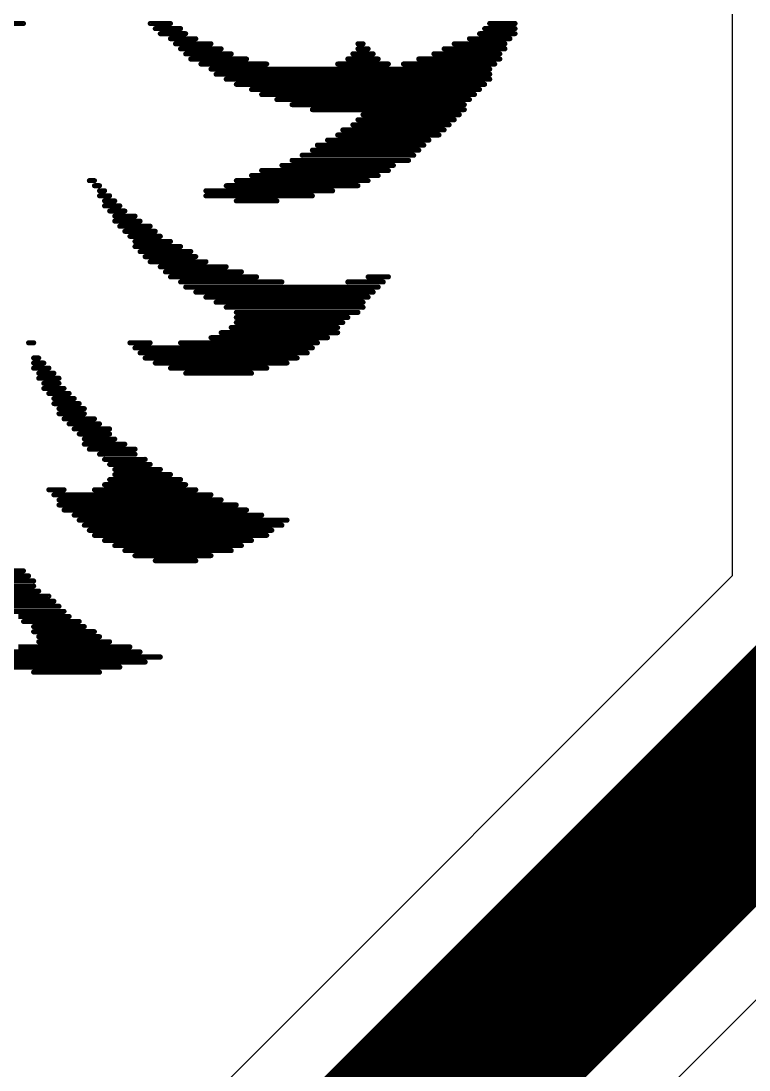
# Model space of a CAD drawing. Header units: millimetres. Extents: x 0.26 to 7.33, y 1.06 to 4.59.
# Drawn here: x 1.8731 to 1.9659, y 2.2683 to 2.4021 of the extents above; entities that cross this region are included whole.
import ezdxf

# ---------------------------------------------------------------- set-up
doc = ezdxf.new("R2010")
doc.units = ezdxf.units.MM
doc.header["$MEASUREMENT"] = 0
doc.layers.add('TopLayer', color=1, linetype='Continuous')
doc.layers.add('TopOverlay', color=2, linetype='Continuous')

msp = doc.modelspace()

# ---------------------------------------------------------------- linework, layer by layer
at = {"layer": 'TopLayer'}
for p, q in [((1.9638, 2.54163), (1.9638, 2.33137)), ((1.9638, 2.33137), (1.86889, 2.23646)), ((1.90337, 2.21381), (1.99828, 2.30872))]:
    msp.add_line(p, q, dxfattribs=at)
at = {"layer": 'TopLayer', "const_width": 0.02362}
msp.add_lwpolyline([(1.88317, 2.22217), (1.984, 2.323)], dxfattribs=at)
at = {"layer": 'TopOverlay', "const_width": 0.000647}
for points in [[(1.86692, 2.40181), (1.87338, 2.40181)], [(1.88954, 2.40181), (1.89213, 2.40181)], [(1.93285, 2.40181), (1.93609, 2.40181)], [(1.89019, 2.40116), (1.89342, 2.40116)], [(1.89084, 2.40051), (1.89407, 2.40051)], [(1.93156, 2.40051), (1.93609, 2.40051)], [(1.93221, 2.40116), (1.93609, 2.40116)], [(1.89213, 2.39987), (1.89536, 2.39987)], [(1.89278, 2.39922), (1.8973, 2.39922)], [(1.91605, 2.39922), (1.91669, 2.39922)], [(1.92833, 2.39922), (1.93479, 2.39922)], [(1.93027, 2.39987), (1.93544, 2.39987)], [(1.89342, 2.39858), (1.89859, 2.39858)], [(1.89407, 2.39793), (1.89989, 2.39793)], [(1.9154, 2.39793), (1.91799, 2.39793)], [(1.91605, 2.39858), (1.91734, 2.39858)], [(1.92574, 2.39793), (1.93415, 2.39793)], [(1.92704, 2.39858), (1.93479, 2.39858)], [(1.89471, 2.39728), (1.90183, 2.39728)], [(1.89601, 2.39664), (1.90441, 2.39664)], [(1.91346, 2.39664), (1.91993, 2.39664)], [(1.91475, 2.39728), (1.91863, 2.39728)], [(1.92187, 2.39664), (1.9335, 2.39664)], [(1.9238, 2.39728), (1.93415, 2.39728)], [(1.8973, 2.39599), (1.93285, 2.39599)], [(1.89795, 2.39534), (1.93285, 2.39534)], [(1.89924, 2.3947), (1.93285, 2.3947)], [(1.90053, 2.39405), (1.93221, 2.39405)], [(1.90247, 2.3934), (1.93156, 2.3934)], [(1.90376, 2.39276), (1.93092, 2.39276)], [(1.9057, 2.39211), (1.93027, 2.39211)], [(1.90764, 2.39146), (1.92962, 2.39146)], [(1.91023, 2.39082), (1.92962, 2.39082)], [(1.91669, 2.39017), (1.92898, 2.39017)], [(1.9154, 2.38888), (1.92768, 2.38888)], [(1.91605, 2.38953), (1.92833, 2.38953)], [(1.91217, 2.38694), (1.9251, 2.38694)], [(1.91346, 2.38759), (1.92639, 2.38759)], [(1.91411, 2.38823), (1.92704, 2.38823)], [(1.91023, 2.38565), (1.9238, 2.38565)], [(1.91088, 2.38629), (1.92445, 2.38629)], [(1.90764, 2.38435), (1.92251, 2.38435)], [(1.90894, 2.385), (1.92316, 2.385)], [(1.90376, 2.38306), (1.91993, 2.38306)], [(1.90635, 2.38371), (1.92057, 2.38371)], [(1.88179, 2.38177), (1.88243, 2.38177)], [(1.90053, 2.38177), (1.91734, 2.38177)], [(1.90247, 2.38241), (1.91863, 2.38241)], [(1.88243, 2.38112), (1.88308, 2.38112)], [(1.88308, 2.38047), (1.88372, 2.38047)], [(1.89665, 2.38047), (1.91281, 2.38047)], [(1.89924, 2.38112), (1.91605, 2.38112)], [(1.88308, 2.37983), (1.88437, 2.37983)], [(1.88372, 2.37918), (1.88502, 2.37918)], [(1.89665, 2.37983), (1.91023, 2.37983)], [(1.90053, 2.37918), (1.9057, 2.37918)], [(1.88372, 2.37854), (1.88566, 2.37854)], [(1.88437, 2.37789), (1.88631, 2.37789)], [(1.88502, 2.37724), (1.8876, 2.37724)], [(1.88502, 2.3766), (1.88825, 2.3766)], [(1.88566, 2.37595), (1.88954, 2.37595)], [(1.88631, 2.3753), (1.89019, 2.3753)], [(1.88696, 2.37466), (1.89084, 2.37466)], [(1.8876, 2.37401), (1.89213, 2.37401)], [(1.8876, 2.37336), (1.89342, 2.37336)], [(1.88825, 2.37272), (1.89471, 2.37272)], [(1.8889, 2.37207), (1.89536, 2.37207)], [(1.88954, 2.37142), (1.89665, 2.37142)], [(1.89084, 2.37078), (1.89924, 2.37078)], [(1.89148, 2.37013), (1.90118, 2.37013)], [(1.89213, 2.36949), (1.90312, 2.36949)], [(1.89342, 2.36884), (1.90635, 2.36884)], [(1.91475, 2.36884), (1.91928, 2.36884)], [(1.91734, 2.36949), (1.91993, 2.36949)], [(1.89407, 2.36819), (1.91863, 2.36819)], [(1.89536, 2.36755), (1.91799, 2.36755)], [(1.89665, 2.3669), (1.91734, 2.3669)], [(1.89795, 2.36625), (1.91669, 2.36625)], [(1.89924, 2.36561), (1.91669, 2.36561)], [(1.90053, 2.36496), (1.91605, 2.36496)], [(1.90053, 2.36431), (1.91475, 2.36431)], [(1.89989, 2.36302), (1.91346, 2.36302)], [(1.90053, 2.36367), (1.91411, 2.36367)], [(1.8973, 2.36173), (1.91217, 2.36173)], [(1.89859, 2.36237), (1.91346, 2.36237)], [(1.87403, 2.36108), (1.87467, 2.36108)], [(1.88696, 2.36108), (1.88954, 2.36108)], [(1.8876, 2.36043), (1.91023, 2.36043)], [(1.89342, 2.36108), (1.91088, 2.36108)], [(1.87467, 2.35914), (1.87532, 2.35914)], [(1.88825, 2.35979), (1.90958, 2.35979)], [(1.8889, 2.35914), (1.90829, 2.35914)], [(1.87467, 2.3585), (1.87597, 2.3585)], [(1.87467, 2.35785), (1.87661, 2.35785)], [(1.89019, 2.3585), (1.907, 2.3585)], [(1.89213, 2.35785), (1.90441, 2.35785)], [(1.87532, 2.3572), (1.87726, 2.3572)], [(1.87532, 2.35656), (1.87791, 2.35656)], [(1.89407, 2.3572), (1.90247, 2.3572)], [(1.87597, 2.35591), (1.87791, 2.35591)], [(1.87597, 2.35526), (1.87855, 2.35526)], [(1.87661, 2.35462), (1.8792, 2.35462)], [(1.87726, 2.35397), (1.87985, 2.35397)], [(1.87726, 2.35332), (1.88049, 2.35332)], [(1.87791, 2.35268), (1.88114, 2.35268)], [(1.87791, 2.35203), (1.88114, 2.35203)], [(1.87855, 2.35138), (1.88243, 2.35138)], [(1.8792, 2.35074), (1.88308, 2.35074)], [(1.87985, 2.35009), (1.88437, 2.35009)], [(1.88049, 2.34945), (1.88437, 2.34945)], [(1.88114, 2.3488), (1.88502, 2.3488)], [(1.88114, 2.34815), (1.88631, 2.34815)], [(1.88179, 2.34751), (1.8876, 2.34751)], [(1.88308, 2.34686), (1.8876, 2.34686)], [(1.88372, 2.34621), (1.8889, 2.34621)], [(1.88437, 2.34557), (1.88954, 2.34557)], [(1.88502, 2.34492), (1.89084, 2.34492)], [(1.88502, 2.34427), (1.89213, 2.34427)], [(1.88372, 2.34298), (1.89407, 2.34298)], [(1.88437, 2.34363), (1.89342, 2.34363)], [(1.87661, 2.34233), (1.87855, 2.34233)], [(1.87726, 2.34169), (1.8973, 2.34169)], [(1.88243, 2.34233), (1.89536, 2.34233)], [(1.87791, 2.34104), (1.89859, 2.34104)], [(1.87791, 2.34039), (1.90053, 2.34039)], [(1.87855, 2.33975), (1.90183, 2.33975)], [(1.87985, 2.3391), (1.90376, 2.3391)], [(1.88049, 2.33846), (1.907, 2.33846)], [(1.88114, 2.33781), (1.90635, 2.33781)], [(1.88179, 2.33716), (1.90506, 2.33716)], [(1.88243, 2.33652), (1.90441, 2.33652)], [(1.88372, 2.33587), (1.90247, 2.33587)], [(1.88502, 2.33522), (1.90118, 2.33522)], [(1.88631, 2.33458), (1.89989, 2.33458)], [(1.8876, 2.33393), (1.8973, 2.33393)], [(1.89019, 2.33328), (1.89536, 2.33328)], [(1.8695, 2.33199), (1.87338, 2.33199)], [(1.8695, 2.33134), (1.87403, 2.33134)], [(1.8695, 2.3307), (1.87467, 2.3307)], [(1.87015, 2.33005), (1.87467, 2.33005)], [(1.8708, 2.32941), (1.87532, 2.32941)], [(1.8708, 2.32876), (1.87661, 2.32876)], [(1.87144, 2.32811), (1.87726, 2.32811)], [(1.87144, 2.32747), (1.87791, 2.32747)], [(1.87209, 2.32682), (1.87855, 2.32682)], [(1.87274, 2.32617), (1.8792, 2.32617)], [(1.87338, 2.32553), (1.88049, 2.32553)], [(1.87467, 2.32488), (1.88114, 2.32488)], [(1.87467, 2.32423), (1.88243, 2.32423)], [(1.87532, 2.32359), (1.88308, 2.32359)], [(1.87532, 2.32294), (1.88437, 2.32294)], [(1.86756, 2.32165), (1.88825, 2.32165)], [(1.87274, 2.32229), (1.88696, 2.32229)], [(1.86821, 2.321), (1.89084, 2.321)], [(1.8695, 2.32036), (1.8889, 2.32036)], [(1.87209, 2.31971), (1.88566, 2.31971)], [(1.87467, 2.31906), (1.88308, 2.31906)]]:
    msp.add_lwpolyline(points, dxfattribs=at)
at = {"layer": 'TopOverlay', "const_width": 0.000323}
for points in [[(1.87322, 2.40181, 1), (1.87354, 2.40181, 1)], [(1.88938, 2.40181, 1), (1.8897, 2.40181, 1)], [(1.89197, 2.40181, 1), (1.89229, 2.40181, 1)], [(1.93269, 2.40181, 1), (1.93302, 2.40181, 1)], [(1.93593, 2.40181, 1), (1.93625, 2.40181, 1)], [(1.89003, 2.40116, 1), (1.89035, 2.40116, 1)], [(1.89067, 2.40051, 1), (1.891, 2.40051, 1)], [(1.89326, 2.40116, 1), (1.89358, 2.40116, 1)], [(1.89391, 2.40051, 1), (1.89423, 2.40051, 1)], [(1.9314, 2.40051, 1), (1.93172, 2.40051, 1)], [(1.93205, 2.40116, 1), (1.93237, 2.40116, 1)], [(1.93593, 2.40116, 1), (1.93625, 2.40116, 1)], [(1.93593, 2.40051, 1), (1.93625, 2.40051, 1)], [(1.89197, 2.39987, 1), (1.89229, 2.39987, 1)], [(1.89261, 2.39922, 1), (1.89294, 2.39922, 1)], [(1.8952, 2.39987, 1), (1.89552, 2.39987, 1)], [(1.89714, 2.39922, 1), (1.89746, 2.39922, 1)], [(1.91589, 2.39922, 1), (1.91621, 2.39922, 1)], [(1.91653, 2.39922, 1), (1.91686, 2.39922, 1)], [(1.92817, 2.39922, 1), (1.92849, 2.39922, 1)], [(1.93011, 2.39987, 1), (1.93043, 2.39987, 1)], [(1.93463, 2.39922, 1), (1.93496, 2.39922, 1)], [(1.93528, 2.39987, 1), (1.9356, 2.39987, 1)], [(1.89326, 2.39858, 1), (1.89358, 2.39858, 1)], [(1.89391, 2.39793, 1), (1.89423, 2.39793, 1)], [(1.89843, 2.39858, 1), (1.89875, 2.39858, 1)], [(1.89972, 2.39793, 1), (1.90005, 2.39793, 1)], [(1.91524, 2.39793, 1), (1.91556, 2.39793, 1)], [(1.91589, 2.39858, 1), (1.91621, 2.39858, 1)], [(1.91718, 2.39858, 1), (1.9175, 2.39858, 1)], [(1.91782, 2.39793, 1), (1.91815, 2.39793, 1)], [(1.92558, 2.39793, 1), (1.92591, 2.39793, 1)], [(1.92688, 2.39858, 1), (1.9272, 2.39858, 1)], [(1.93399, 2.39793, 1), (1.93431, 2.39793, 1)], [(1.93463, 2.39858, 1), (1.93496, 2.39858, 1)], [(1.89455, 2.39728, 1), (1.89488, 2.39728, 1)], [(1.89585, 2.39664, 1), (1.89617, 2.39664, 1)], [(1.90166, 2.39728, 1), (1.90199, 2.39728, 1)], [(1.90425, 2.39664, 1), (1.90457, 2.39664, 1)], [(1.9133, 2.39664, 1), (1.91362, 2.39664, 1)], [(1.91459, 2.39728, 1), (1.91492, 2.39728, 1)], [(1.91847, 2.39728, 1), (1.91879, 2.39728, 1)], [(1.91976, 2.39664, 1), (1.92009, 2.39664, 1)], [(1.9217, 2.39664, 1), (1.92203, 2.39664, 1)], [(1.92364, 2.39728, 1), (1.92397, 2.39728, 1)], [(1.93334, 2.39664, 1), (1.93366, 2.39664, 1)], [(1.93399, 2.39728, 1), (1.93431, 2.39728, 1)], [(1.89714, 2.39599, 1), (1.89746, 2.39599, 1)], [(1.89779, 2.39534, 1), (1.89811, 2.39534, 1)], [(1.93269, 2.39599, 1), (1.93302, 2.39599, 1)], [(1.93269, 2.39534, 1), (1.93302, 2.39534, 1)], [(1.89908, 2.3947, 1), (1.8994, 2.3947, 1)], [(1.90037, 2.39405, 1), (1.90069, 2.39405, 1)], [(1.93205, 2.39405, 1), (1.93237, 2.39405, 1)], [(1.93269, 2.3947, 1), (1.93302, 2.3947, 1)], [(1.90231, 2.3934, 1), (1.90263, 2.3934, 1)], [(1.9036, 2.39276, 1), (1.90393, 2.39276, 1)], [(1.93075, 2.39276, 1), (1.93108, 2.39276, 1)], [(1.9314, 2.3934, 1), (1.93172, 2.3934, 1)], [(1.90554, 2.39211, 1), (1.90587, 2.39211, 1)], [(1.90748, 2.39146, 1), (1.9078, 2.39146, 1)], [(1.92946, 2.39146, 1), (1.92978, 2.39146, 1)], [(1.93011, 2.39211, 1), (1.93043, 2.39211, 1)], [(1.91007, 2.39082, 1), (1.91039, 2.39082, 1)], [(1.91653, 2.39017, 1), (1.91686, 2.39017, 1)], [(1.92881, 2.39017, 1), (1.92914, 2.39017, 1)], [(1.92946, 2.39082, 1), (1.92978, 2.39082, 1)], [(1.91524, 2.38888, 1), (1.91556, 2.38888, 1)], [(1.91589, 2.38953, 1), (1.91621, 2.38953, 1)], [(1.92752, 2.38888, 1), (1.92784, 2.38888, 1)], [(1.92817, 2.38953, 1), (1.92849, 2.38953, 1)], [(1.91201, 2.38694, 1), (1.91233, 2.38694, 1)], [(1.9133, 2.38759, 1), (1.91362, 2.38759, 1)], [(1.91395, 2.38823, 1), (1.91427, 2.38823, 1)], [(1.92494, 2.38694, 1), (1.92526, 2.38694, 1)], [(1.92623, 2.38759, 1), (1.92655, 2.38759, 1)], [(1.92688, 2.38823, 1), (1.9272, 2.38823, 1)], [(1.91007, 2.38565, 1), (1.91039, 2.38565, 1)], [(1.91071, 2.38629, 1), (1.91104, 2.38629, 1)], [(1.92364, 2.38565, 1), (1.92397, 2.38565, 1)], [(1.92429, 2.38629, 1), (1.92461, 2.38629, 1)], [(1.90748, 2.38435, 1), (1.9078, 2.38435, 1)], [(1.90877, 2.385, 1), (1.9091, 2.385, 1)], [(1.92235, 2.38435, 1), (1.92267, 2.38435, 1)], [(1.923, 2.385, 1), (1.92332, 2.385, 1)], [(1.9036, 2.38306, 1), (1.90393, 2.38306, 1)], [(1.90619, 2.38371, 1), (1.90651, 2.38371, 1)], [(1.91976, 2.38306, 1), (1.92009, 2.38306, 1)], [(1.92041, 2.38371, 1), (1.92073, 2.38371, 1)], [(1.88162, 2.38177, 1), (1.88195, 2.38177, 1)], [(1.88227, 2.38177, 1), (1.88259, 2.38177, 1)], [(1.90037, 2.38177, 1), (1.90069, 2.38177, 1)], [(1.90231, 2.38241, 1), (1.90263, 2.38241, 1)], [(1.91718, 2.38177, 1), (1.9175, 2.38177, 1)], [(1.91847, 2.38241, 1), (1.91879, 2.38241, 1)], [(1.88227, 2.38112, 1), (1.88259, 2.38112, 1)], [(1.88292, 2.38112, 1), (1.88324, 2.38112, 1)], [(1.88292, 2.38047, 1), (1.88324, 2.38047, 1)], [(1.88356, 2.38047, 1), (1.88389, 2.38047, 1)], [(1.89649, 2.38047, 1), (1.89682, 2.38047, 1)], [(1.89908, 2.38112, 1), (1.8994, 2.38112, 1)], [(1.91265, 2.38047, 1), (1.91298, 2.38047, 1)], [(1.91589, 2.38112, 1), (1.91621, 2.38112, 1)], [(1.88292, 2.37983, 1), (1.88324, 2.37983, 1)], [(1.88356, 2.37918, 1), (1.88389, 2.37918, 1)], [(1.88421, 2.37983, 1), (1.88453, 2.37983, 1)], [(1.88486, 2.37918, 1), (1.88518, 2.37918, 1)], [(1.89649, 2.37983, 1), (1.89682, 2.37983, 1)], [(1.90037, 2.37918, 1), (1.90069, 2.37918, 1)], [(1.90554, 2.37918, 1), (1.90587, 2.37918, 1)], [(1.91007, 2.37983, 1), (1.91039, 2.37983, 1)], [(1.88356, 2.37854, 1), (1.88389, 2.37854, 1)], [(1.88421, 2.37789, 1), (1.88453, 2.37789, 1)], [(1.8855, 2.37854, 1), (1.88583, 2.37854, 1)], [(1.88615, 2.37789, 1), (1.88647, 2.37789, 1)], [(1.88486, 2.37724, 1), (1.88518, 2.37724, 1)], [(1.88486, 2.3766, 1), (1.88518, 2.3766, 1)], [(1.88744, 2.37724, 1), (1.88777, 2.37724, 1)], [(1.88809, 2.3766, 1), (1.88841, 2.3766, 1)], [(1.8855, 2.37595, 1), (1.88583, 2.37595, 1)], [(1.88615, 2.3753, 1), (1.88647, 2.3753, 1)], [(1.88938, 2.37595, 1), (1.8897, 2.37595, 1)], [(1.89003, 2.3753, 1), (1.89035, 2.3753, 1)], [(1.8868, 2.37466, 1), (1.88712, 2.37466, 1)], [(1.88744, 2.37401, 1), (1.88777, 2.37401, 1)], [(1.89067, 2.37466, 1), (1.891, 2.37466, 1)], [(1.89197, 2.37401, 1), (1.89229, 2.37401, 1)], [(1.88744, 2.37336, 1), (1.88777, 2.37336, 1)], [(1.88809, 2.37272, 1), (1.88841, 2.37272, 1)], [(1.89326, 2.37336, 1), (1.89358, 2.37336, 1)], [(1.89455, 2.37272, 1), (1.89488, 2.37272, 1)], [(1.88873, 2.37207, 1), (1.88906, 2.37207, 1)], [(1.88938, 2.37142, 1), (1.8897, 2.37142, 1)], [(1.8952, 2.37207, 1), (1.89552, 2.37207, 1)], [(1.89649, 2.37142, 1), (1.89682, 2.37142, 1)], [(1.89067, 2.37078, 1), (1.891, 2.37078, 1)], [(1.89132, 2.37013, 1), (1.89164, 2.37013, 1)], [(1.89908, 2.37078, 1), (1.8994, 2.37078, 1)], [(1.90102, 2.37013, 1), (1.90134, 2.37013, 1)], [(1.89197, 2.36949, 1), (1.89229, 2.36949, 1)], [(1.89326, 2.36884, 1), (1.89358, 2.36884, 1)], [(1.90296, 2.36949, 1), (1.90328, 2.36949, 1)], [(1.90619, 2.36884, 1), (1.90651, 2.36884, 1)], [(1.91459, 2.36884, 1), (1.91492, 2.36884, 1)], [(1.91718, 2.36949, 1), (1.9175, 2.36949, 1)], [(1.91912, 2.36884, 1), (1.91944, 2.36884, 1)], [(1.91976, 2.36949, 1), (1.92009, 2.36949, 1)], [(1.89391, 2.36819, 1), (1.89423, 2.36819, 1)], [(1.8952, 2.36755, 1), (1.89552, 2.36755, 1)], [(1.89649, 2.3669, 1), (1.89682, 2.3669, 1)], [(1.91718, 2.3669, 1), (1.9175, 2.3669, 1)], [(1.91782, 2.36755, 1), (1.91815, 2.36755, 1)], [(1.91847, 2.36819, 1), (1.91879, 2.36819, 1)], [(1.89779, 2.36625, 1), (1.89811, 2.36625, 1)], [(1.89908, 2.36561, 1), (1.8994, 2.36561, 1)], [(1.91653, 2.36625, 1), (1.91686, 2.36625, 1)], [(1.91653, 2.36561, 1), (1.91686, 2.36561, 1)], [(1.90037, 2.36496, 1), (1.90069, 2.36496, 1)], [(1.90037, 2.36431, 1), (1.90069, 2.36431, 1)], [(1.91459, 2.36431, 1), (1.91492, 2.36431, 1)], [(1.91589, 2.36496, 1), (1.91621, 2.36496, 1)], [(1.89972, 2.36302, 1), (1.90005, 2.36302, 1)], [(1.90037, 2.36367, 1), (1.90069, 2.36367, 1)], [(1.9133, 2.36302, 1), (1.91362, 2.36302, 1)], [(1.91395, 2.36367, 1), (1.91427, 2.36367, 1)], [(1.89714, 2.36173, 1), (1.89746, 2.36173, 1)], [(1.89843, 2.36237, 1), (1.89875, 2.36237, 1)], [(1.91201, 2.36173, 1), (1.91233, 2.36173, 1)], [(1.9133, 2.36237, 1), (1.91362, 2.36237, 1)], [(1.87387, 2.36108, 1), (1.87419, 2.36108, 1)], [(1.87451, 2.36108, 1), (1.87484, 2.36108, 1)], [(1.8868, 2.36108, 1), (1.88712, 2.36108, 1)], [(1.88744, 2.36043, 1), (1.88777, 2.36043, 1)], [(1.88938, 2.36108, 1), (1.8897, 2.36108, 1)], [(1.89326, 2.36108, 1), (1.89358, 2.36108, 1)], [(1.91007, 2.36043, 1), (1.91039, 2.36043, 1)], [(1.91071, 2.36108, 1), (1.91104, 2.36108, 1)], [(1.87451, 2.35914, 1), (1.87484, 2.35914, 1)], [(1.87516, 2.35914, 1), (1.87548, 2.35914, 1)], [(1.88809, 2.35979, 1), (1.88841, 2.35979, 1)], [(1.88873, 2.35914, 1), (1.88906, 2.35914, 1)], [(1.90813, 2.35914, 1), (1.90845, 2.35914, 1)], [(1.90942, 2.35979, 1), (1.90974, 2.35979, 1)], [(1.87451, 2.3585, 1), (1.87484, 2.3585, 1)], [(1.87451, 2.35785, 1), (1.87484, 2.35785, 1)], [(1.87581, 2.3585, 1), (1.87613, 2.3585, 1)], [(1.87645, 2.35785, 1), (1.87678, 2.35785, 1)], [(1.89003, 2.3585, 1), (1.89035, 2.3585, 1)], [(1.89197, 2.35785, 1), (1.89229, 2.35785, 1)], [(1.90425, 2.35785, 1), (1.90457, 2.35785, 1)], [(1.90684, 2.3585, 1), (1.90716, 2.3585, 1)], [(1.87516, 2.3572, 1), (1.87548, 2.3572, 1)], [(1.87516, 2.35656, 1), (1.87548, 2.35656, 1)], [(1.8771, 2.3572, 1), (1.87742, 2.3572, 1)], [(1.87775, 2.35656, 1), (1.87807, 2.35656, 1)], [(1.89391, 2.3572, 1), (1.89423, 2.3572, 1)], [(1.90231, 2.3572, 1), (1.90263, 2.3572, 1)], [(1.87581, 2.35591, 1), (1.87613, 2.35591, 1)], [(1.87581, 2.35526, 1), (1.87613, 2.35526, 1)], [(1.87775, 2.35591, 1), (1.87807, 2.35591, 1)], [(1.87839, 2.35526, 1), (1.87871, 2.35526, 1)], [(1.87645, 2.35462, 1), (1.87678, 2.35462, 1)], [(1.8771, 2.35397, 1), (1.87742, 2.35397, 1)], [(1.87904, 2.35462, 1), (1.87936, 2.35462, 1)], [(1.87968, 2.35397, 1), (1.88001, 2.35397, 1)], [(1.8771, 2.35332, 1), (1.87742, 2.35332, 1)], [(1.87775, 2.35268, 1), (1.87807, 2.35268, 1)], [(1.88033, 2.35332, 1), (1.88065, 2.35332, 1)], [(1.88098, 2.35268, 1), (1.8813, 2.35268, 1)], [(1.87775, 2.35203, 1), (1.87807, 2.35203, 1)], [(1.87839, 2.35138, 1), (1.87871, 2.35138, 1)], [(1.88098, 2.35203, 1), (1.8813, 2.35203, 1)], [(1.88227, 2.35138, 1), (1.88259, 2.35138, 1)], [(1.87904, 2.35074, 1), (1.87936, 2.35074, 1)], [(1.87968, 2.35009, 1), (1.88001, 2.35009, 1)], [(1.88292, 2.35074, 1), (1.88324, 2.35074, 1)], [(1.88421, 2.35009, 1), (1.88453, 2.35009, 1)], [(1.88033, 2.34945, 1), (1.88065, 2.34945, 1)], [(1.88098, 2.3488, 1), (1.8813, 2.3488, 1)], [(1.88098, 2.34815, 1), (1.8813, 2.34815, 1)], [(1.88421, 2.34945, 1), (1.88453, 2.34945, 1)], [(1.88486, 2.3488, 1), (1.88518, 2.3488, 1)], [(1.88615, 2.34815, 1), (1.88647, 2.34815, 1)], [(1.88162, 2.34751, 1), (1.88195, 2.34751, 1)], [(1.88292, 2.34686, 1), (1.88324, 2.34686, 1)], [(1.88744, 2.34751, 1), (1.88777, 2.34751, 1)], [(1.88744, 2.34686, 1), (1.88777, 2.34686, 1)], [(1.88356, 2.34621, 1), (1.88389, 2.34621, 1)], [(1.88421, 2.34557, 1), (1.88453, 2.34557, 1)], [(1.88873, 2.34621, 1), (1.88906, 2.34621, 1)], [(1.88938, 2.34557, 1), (1.8897, 2.34557, 1)], [(1.88486, 2.34492, 1), (1.88518, 2.34492, 1)], [(1.88486, 2.34427, 1), (1.88518, 2.34427, 1)], [(1.89067, 2.34492, 1), (1.891, 2.34492, 1)], [(1.89197, 2.34427, 1), (1.89229, 2.34427, 1)], [(1.88356, 2.34298, 1), (1.88389, 2.34298, 1)], [(1.88421, 2.34363, 1), (1.88453, 2.34363, 1)], [(1.89326, 2.34363, 1), (1.89358, 2.34363, 1)], [(1.89391, 2.34298, 1), (1.89423, 2.34298, 1)], [(1.87645, 2.34233, 1), (1.87678, 2.34233, 1)], [(1.8771, 2.34169, 1), (1.87742, 2.34169, 1)], [(1.87839, 2.34233, 1), (1.87871, 2.34233, 1)], [(1.88227, 2.34233, 1), (1.88259, 2.34233, 1)], [(1.8952, 2.34233, 1), (1.89552, 2.34233, 1)], [(1.89714, 2.34169, 1), (1.89746, 2.34169, 1)], [(1.87775, 2.34104, 1), (1.87807, 2.34104, 1)], [(1.87775, 2.34039, 1), (1.87807, 2.34039, 1)], [(1.89843, 2.34104, 1), (1.89875, 2.34104, 1)], [(1.90037, 2.34039, 1), (1.90069, 2.34039, 1)], [(1.87839, 2.33975, 1), (1.87871, 2.33975, 1)], [(1.87968, 2.3391, 1), (1.88001, 2.3391, 1)], [(1.90166, 2.33975, 1), (1.90199, 2.33975, 1)], [(1.9036, 2.3391, 1), (1.90393, 2.3391, 1)], [(1.88033, 2.33846, 1), (1.88065, 2.33846, 1)], [(1.88098, 2.33781, 1), (1.8813, 2.33781, 1)], [(1.90619, 2.33781, 1), (1.90651, 2.33781, 1)], [(1.90684, 2.33846, 1), (1.90716, 2.33846, 1)], [(1.88162, 2.33716, 1), (1.88195, 2.33716, 1)], [(1.88227, 2.33652, 1), (1.88259, 2.33652, 1)], [(1.90425, 2.33652, 1), (1.90457, 2.33652, 1)], [(1.9049, 2.33716, 1), (1.90522, 2.33716, 1)], [(1.88356, 2.33587, 1), (1.88389, 2.33587, 1)], [(1.88486, 2.33522, 1), (1.88518, 2.33522, 1)], [(1.90102, 2.33522, 1), (1.90134, 2.33522, 1)], [(1.90231, 2.33587, 1), (1.90263, 2.33587, 1)], [(1.88615, 2.33458, 1), (1.88647, 2.33458, 1)], [(1.88744, 2.33393, 1), (1.88777, 2.33393, 1)], [(1.89714, 2.33393, 1), (1.89746, 2.33393, 1)], [(1.89972, 2.33458, 1), (1.90005, 2.33458, 1)], [(1.89003, 2.33328, 1), (1.89035, 2.33328, 1)], [(1.8952, 2.33328, 1), (1.89552, 2.33328, 1)], [(1.87322, 2.33199, 1), (1.87354, 2.33199, 1)], [(1.87387, 2.33134, 1), (1.87419, 2.33134, 1)], [(1.87451, 2.3307, 1), (1.87484, 2.3307, 1)], [(1.87451, 2.33005, 1), (1.87484, 2.33005, 1)], [(1.87516, 2.32941, 1), (1.87548, 2.32941, 1)], [(1.87645, 2.32876, 1), (1.87678, 2.32876, 1)], [(1.8771, 2.32811, 1), (1.87742, 2.32811, 1)], [(1.87775, 2.32747, 1), (1.87807, 2.32747, 1)], [(1.87839, 2.32682, 1), (1.87871, 2.32682, 1)], [(1.87322, 2.32553, 1), (1.87354, 2.32553, 1)], [(1.87904, 2.32617, 1), (1.87936, 2.32617, 1)], [(1.88033, 2.32553, 1), (1.88065, 2.32553, 1)], [(1.87451, 2.32488, 1), (1.87484, 2.32488, 1)], [(1.87451, 2.32423, 1), (1.87484, 2.32423, 1)], [(1.88098, 2.32488, 1), (1.8813, 2.32488, 1)], [(1.88227, 2.32423, 1), (1.88259, 2.32423, 1)], [(1.87516, 2.32359, 1), (1.87548, 2.32359, 1)], [(1.87516, 2.32294, 1), (1.87548, 2.32294, 1)], [(1.88292, 2.32359, 1), (1.88324, 2.32359, 1)], [(1.88421, 2.32294, 1), (1.88453, 2.32294, 1)], [(1.8868, 2.32229, 1), (1.88712, 2.32229, 1)], [(1.88809, 2.32165, 1), (1.88841, 2.32165, 1)], [(1.88873, 2.32036, 1), (1.88906, 2.32036, 1)], [(1.89067, 2.321, 1), (1.891, 2.321, 1)], [(1.87451, 2.31906, 1), (1.87484, 2.31906, 1)], [(1.88292, 2.31906, 1), (1.88324, 2.31906, 1)], [(1.8855, 2.31971, 1), (1.88583, 2.31971, 1)]]:
    msp.add_lwpolyline(points, format="xyb", close=True, dxfattribs=at)

doc.saveas('drawing.dxf')
